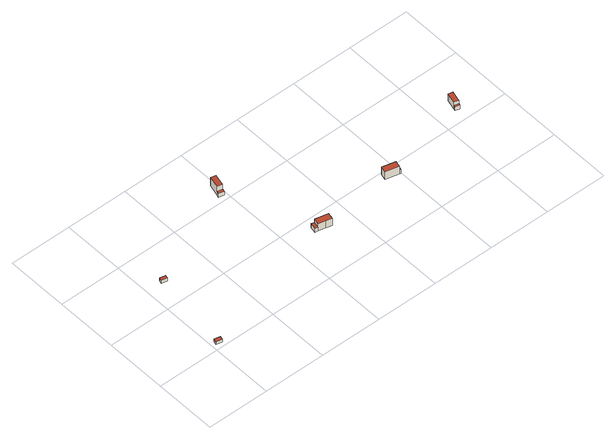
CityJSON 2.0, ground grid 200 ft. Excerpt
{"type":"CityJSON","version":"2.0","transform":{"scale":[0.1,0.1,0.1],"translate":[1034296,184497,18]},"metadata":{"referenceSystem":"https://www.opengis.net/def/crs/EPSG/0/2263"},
"CityObjects":{
"building1":{"type":"Building","attributes":{"name":"Bldg_4511008142","BIN":"4567166"},"geometry":[{"type":"MultiSurface","lod":"2","boundaries":[[[0,1,2,3]],[[4,5,6,7]],[[0,3,7,6]],[[1,0,6,5]],[[2,1,5,4]],[[3,2,4,7]]],"semantics":{"surfaces":[{"type":"RoofSurface","BIN":"4567166"},{"type":"GroundSurface"},{"type":"WallSurface"}],"values":[0,1,2,2,2,2]}}]},
"building2":{"type":"Building","attributes":{"name":"Bldg_4511013815","BIN":"4566910"},"geometry":[{"type":"MultiSurface","lod":"2","boundaries":[[[8,9,10,11]],[[12,13,14,15]],[[8,11,15,14]],[[9,8,14,13]],[[10,9,13,12]],[[11,10,12,15]]],"semantics":{"surfaces":[{"type":"RoofSurface","BIN":"4566910"},{"type":"GroundSurface"},{"type":"WallSurface"}],"values":[0,1,2,2,2,2]}}]},
"building3":{"type":"Building","attributes":{"name":"Bldg_4210005394","BIN":"4253557"},"geometry":[{"type":"MultiSurface","lod":"2","boundaries":[[[16,17,18,19,20,21]],[[22,23,24,25]],[[26,27,28,29]],[[25,28,27,22]],[[26,29,21,20]],[[27,26,20,19]],[[23,22,19,18]],[[24,23,18,17]],[[25,24,17,16]],[[29,28,16,21]]],"semantics":{"surfaces":[{"type":"GroundSurface"},{"type":"RoofSurface","BIN":"4253557"},{"type":"WallSurface"}],"values":[0,1,1,2,2,2,2,2,2,2]}}]},
"building4":{"type":"Building","attributes":{"name":"Bldg_4210015567","BIN":"4254080"},"geometry":[{"type":"MultiSurface","lod":"2","boundaries":[[[30,31,32,33]],[[34,35,36,37,38,39,40,41]],[[42,43,44,45,46,47]],[[32,44,43,33]],[[42,47,41,40]],[[43,42,40,39]],[[30,33,39,38]],[[31,30,38,37]],[[32,31,37,36]],[[45,44,36,35]],[[46,45,35,34]],[[47,46,34,41]]],"semantics":{"surfaces":[{"type":"RoofSurface","BIN":"4254080"},{"type":"GroundSurface"},{"type":"WallSurface"}],"values":[0,1,0,2,2,2,2,2,2,2,2,2]}}]},
"building5":{"type":"Building","attributes":{"name":"Bldg_4210004481","BIN":"4254116"},"geometry":[{"type":"MultiSurface","lod":"2","boundaries":[[[48,49,50,51,52,53]],[[54,55,56,57]],[[58,59,60,61]],[[54,61,60,55]],[[54,57,53,52]],[[58,61,52,51]],[[59,58,51,50]],[[60,59,50,49]],[[56,55,49,48]],[[57,56,48,53]]],"semantics":{"surfaces":[{"type":"GroundSurface"},{"type":"RoofSurface","BIN":"4254116"},{"type":"WallSurface"}],"values":[0,1,1,2,2,2,2,2,2,2]}}]},
"building6":{"type":"Building","attributes":{"name":"Bldg_4210000518","BIN":"4253627"},"geometry":[{"type":"MultiSurface","lod":"2","boundaries":[[[62,63,64,65,66,67,68,69]],[[70,71,72,73]],[[74,75,76,77,78,79]],[[73,77,76,70]],[[73,72,69,68]],[[78,77,68,67]],[[79,78,67,66]],[[74,79,66,65]],[[75,74,65,64]],[[76,75,64,63]],[[71,70,63,62]],[[72,71,62,69]]],"semantics":{"surfaces":[{"type":"GroundSurface"},{"type":"RoofSurface","BIN":"4253627"},{"type":"WallSurface"}],"values":[0,1,1,2,2,2,2,2,2,2,2,2]}}]}
},
"vertices":[
[34,165,294],[4,51,294],[195,0,294],[225,115,294],[195,0,190],[4,51,190],[34,165,190],[225,115,190],
[418,2801,305],[395,2694,305],[577,2655,305],[600,2762,305],[577,2655,194],[395,2694,194],[418,2801,194],[600,2762,194],
[3821,4126,180],[3797,4031,180],[3630,4073,180],[3654,4168,180],[3746,4537,180],[3914,4496,180],[3654,4168,322],[3630,4073,322],[3797,4031,322],[3821,4126,322],[3746,4537,501],[3654,4168,501],[3821,4126,501],[3914,4496,501],
[4776,1631,299],[4730,1426,299],[4827,1404,299],[4873,1609,299],[5249,1309,157],[5051,1354,157],[4827,1404,157],[4730,1426,157],[4776,1631,157],[4873,1609,157],[5000,1580,157],[5295,1514,157],[5000,1580,427],[4873,1609,427],[4827,1404,427],[5051,1354,427],[5249,1309,427],[5295,1514,427],
[7947,1597,64],[7900,1609,64],[7483,1712,64],[7532,1910,64],[7949,1807,64],[7996,1795,64],[7949,1807,220],[7900,1609,220],[7947,1597,220],[7996,1795,220],[7532,1910,357],[7483,1712,357],[7900,1609,357],[7949,1807,357],
[10594,2426,1],[10609,2487,1],[10616,2512,1],[10694,2820,1],[10834,2785,1],[10761,2496,1],[10750,2451,1],[10735,2390,1],[10609,2487,146],[10594,2426,146],[10735,2390,146],[10750,2451,146],[10694,2820,268],[10616,2512,268],[10609,2487,268],[10750,2451,268],[10761,2496,268],[10834,2785,268]
]}
